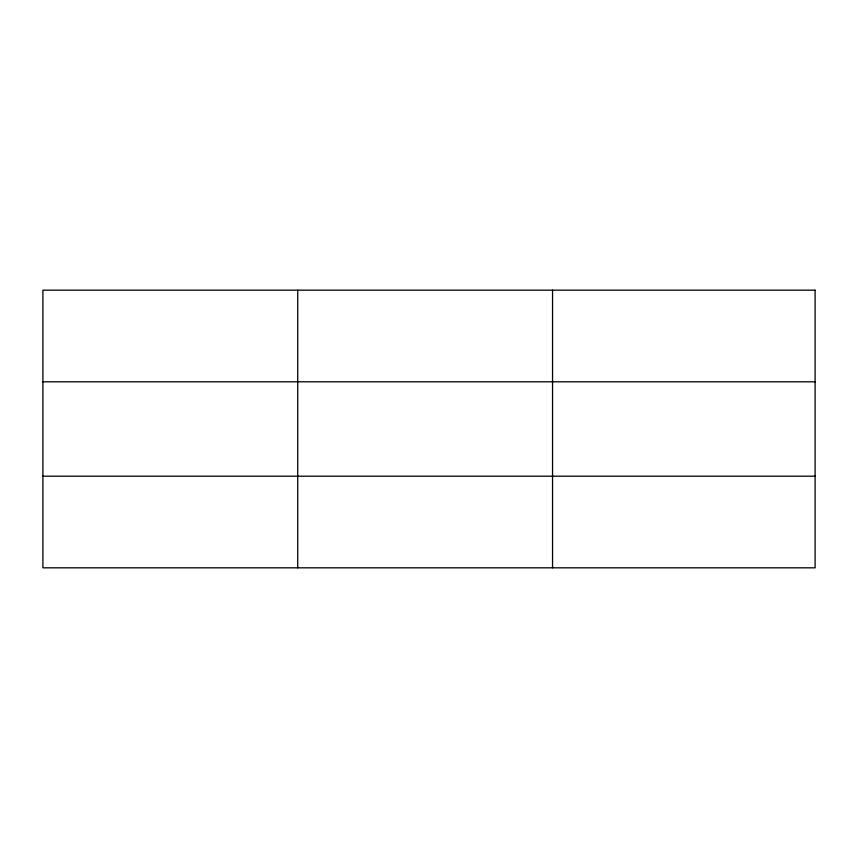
<?xml version="1.0" encoding="UTF-8"?>
<svg xmlns="http://www.w3.org/2000/svg" width="858" height="858" viewBox="0 0 858 858"><rect width="100%" height="100%" fill="white"/><g stroke="black" fill="none" stroke-linecap="round" stroke-linejoin="round"><path stroke-width="1.29" d="M297.726 290.176L297.726 567.824M552.552 290.176L552.552 567.824M42.9 381.799L815.1 381.799M42.9 476.201L815.1 476.201M815.1 290.176L815.1 567.824L42.9 567.824L42.9 290.176L815.1 290.176"/></g></svg>
